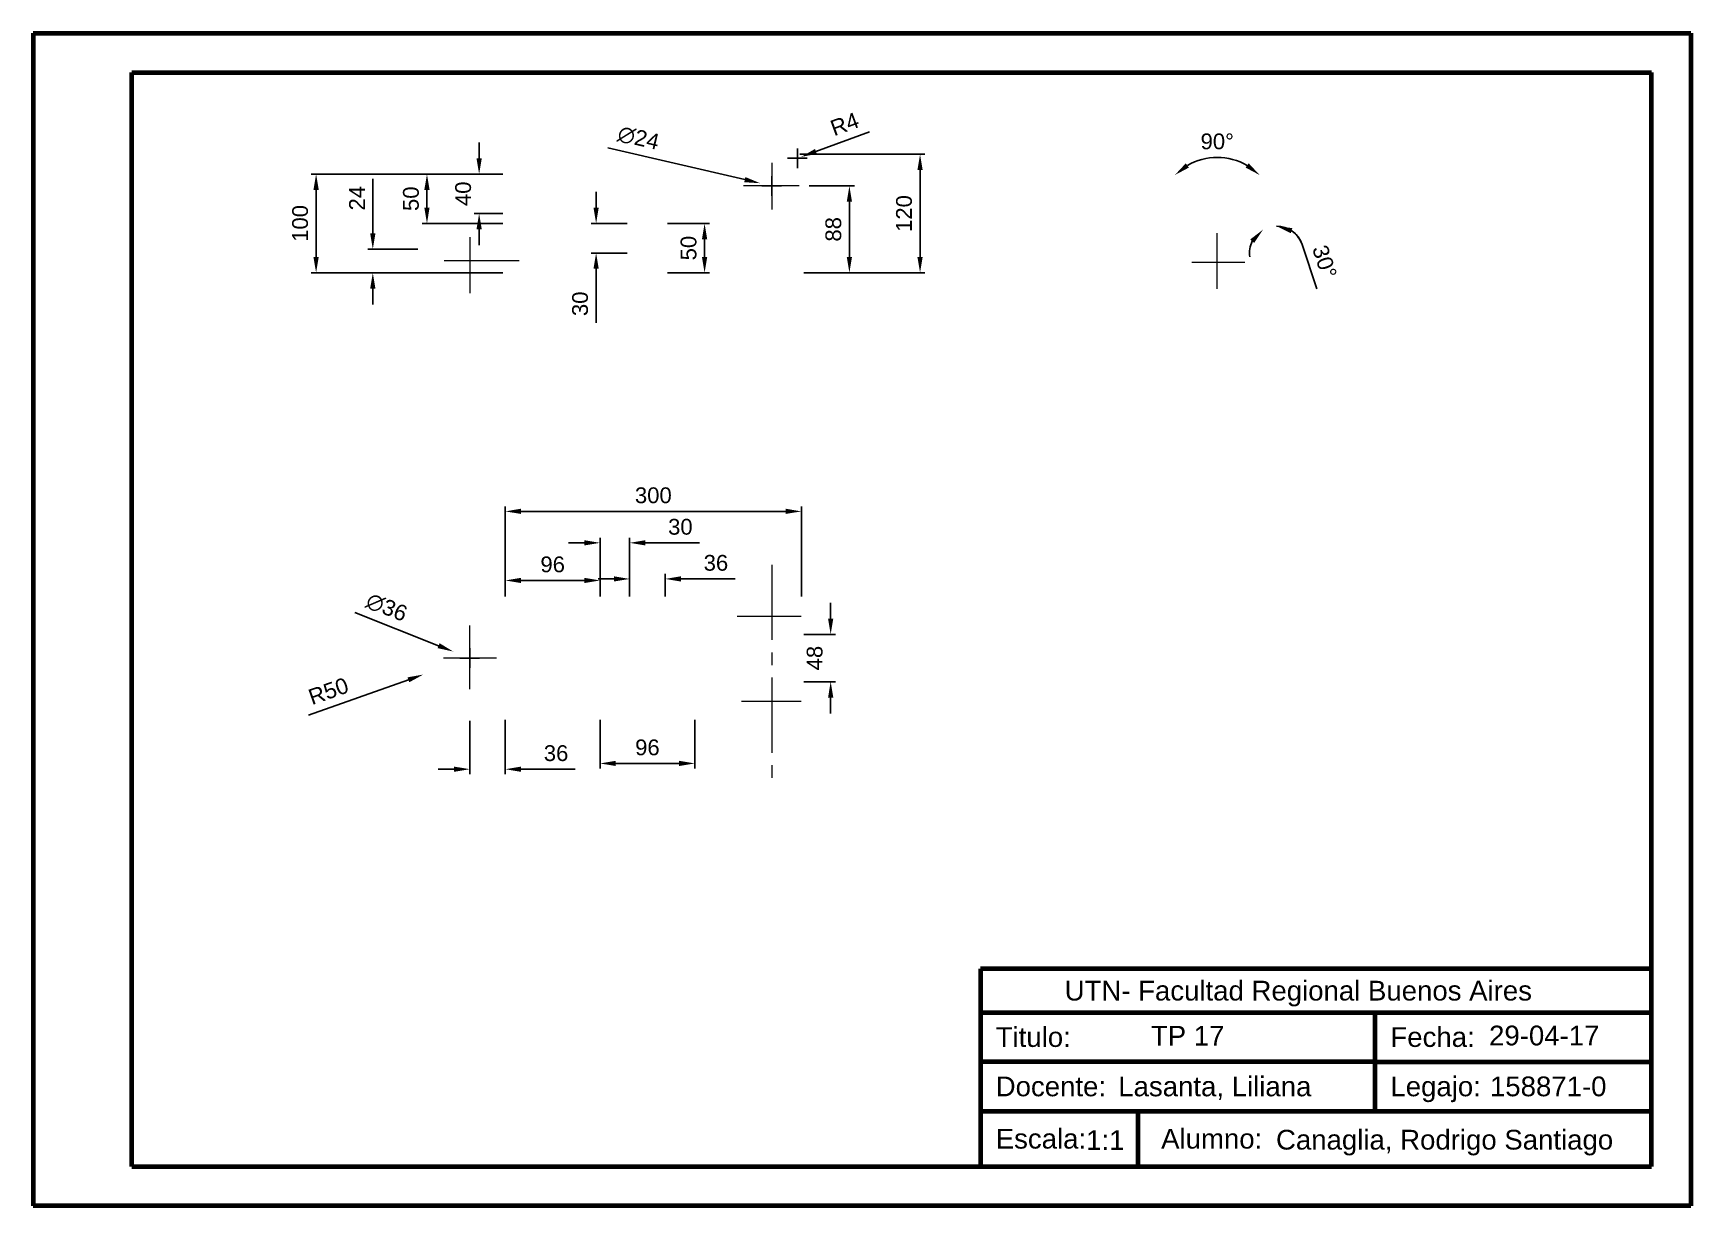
# Paper-space layout 'Presentación2' of a CAD drawing. Header units: millimetres. Extents: x -2 to 418, y -3 to 294.
import ezdxf
from ezdxf.enums import TextEntityAlignment as Align

# ---------------------------------------------------------------- set-up
doc = ezdxf.new("R2010")
doc.units = ezdxf.units.MM
doc.linetypes.add('CENTRO2', pattern=[28.575, 19.05, -3.175, 3.175, -3.175])
for name, color, linetype, lineweight in [('Cotas', 10, 'Continuous', 20), ('Ejes', 170, 'CENTRO2', 20), ('Rotulo', 130, 'Continuous', 80)]:
    doc.layers.add(name, color=color, linetype=linetype, lineweight=lineweight)
doc.styles.get("Standard").update_dxf_attribs({"font": 'arial.ttf'})
doc.dimstyles.new('Copia de ISO-25', dxfattribs={"dimscale": 0, "dimtxt": 4, "dimasz": 4, "dimexe": 1.25, "dimexo": 0.625, "dimgap": 2, "dimtad": 1, "dimtxsty": 'Standard', "dimcen": 2.5, "dimadec": 0, "dimazin": 0, "dimtfac": 1, "dimtofl": 0, "dimtmove": 0, "dimatfit": 3, "dimfxl": 1, "dimarcsym": 0})

# ---------------------------------------------------------------- blocks, each defined once
blk = doc.blocks.new('*D12')
at = {"layer": 'Cotas', "color": 0, "lineweight": -2, "transparency": 16777216}
for p, q in [((79.78, 147.38), (101.02, 138.94)), ((106.42, 135.8), (111.42, 135.8)), ((108.92, 133.3), (108.92, 138.3))]:
    blk.add_line(p, q, dxfattribs=at)
at = {"layer": 'Cotas', "color": 0, "transparency": 16777216}
blk.add_solid([(101.26, 139.56), (100.77, 138.32), (104.73, 137.46)], dxfattribs=at)
at = {"layer": 'Defpoints', "color": 0, "transparency": 16777216}
for p in [(104.73, 137.46), (113.1, 134.13)]:
    blk.add_point(p, dxfattribs=at)
at = {"layer": 'Cotas', "color": 0, "transparency": 16777216, "insert": (87.86, 148.64), "char_height": 4, "attachment_point": 5, "rotation": 338.3135}
blk.add_mtext('∅36', dxfattribs=at)
blk = doc.blocks.new('*D13')
at = {"layer": 'Cotas', "color": 0, "lineweight": -2, "transparency": 16777216}
for p, q in [((108.92, 119.95), (108.92, 106.41)), ((117.92, 120.17), (117.92, 106.41)), ((104.92, 107.66), (100.92, 107.66)), ((121.92, 107.66), (135.64, 107.66))]:
    blk.add_line(p, q, dxfattribs=at)
at = {"layer": 'Cotas', "color": 0, "transparency": 16777216}
for points in [[(104.92, 108.32), (104.92, 106.99), (108.92, 107.66)], [(121.92, 108.32), (121.92, 106.99), (117.92, 107.66)]]:
    blk.add_solid(points, dxfattribs=at)
at = {"layer": 'Defpoints', "color": 0, "transparency": 16777216}
for p in [(108.92, 120.57), (117.92, 120.8), (117.92, 107.66)]:
    blk.add_point(p, dxfattribs=at)
at = {"layer": 'Cotas', "color": 0, "transparency": 16777216, "insert": (130.78, 111.7), "char_height": 4, "attachment_point": 5}
blk.add_mtext('36', dxfattribs=at)
blk = doc.blocks.new('*D14')
at = {"layer": 'Cotas', "color": 0, "lineweight": -2, "transparency": 16777216}
for p, q in [((106.42, 135.8), (111.42, 135.8)), ((108.92, 133.3), (108.92, 138.3)), ((68.07, 121.35), (93.36, 130.3))]:
    blk.add_line(p, q, dxfattribs=at)
at = {"layer": 'Cotas', "color": 0, "transparency": 16777216}
blk.add_solid([(93.14, 130.92), (93.58, 129.67), (97.13, 131.63)], dxfattribs=at)
at = {"layer": 'Defpoints', "color": 0, "transparency": 16777216}
for p in [(108.92, 135.8), (97.13, 131.63)]:
    blk.add_point(p, dxfattribs=at)
at = {"layer": 'Cotas', "color": 0, "transparency": 16777216, "insert": (73.11, 127.42), "char_height": 4, "attachment_point": 5, "rotation": 19.4712}
blk.add_mtext('R50', dxfattribs=at)
blk = doc.blocks.new('*D15')
at = {"layer": 'Cotas', "color": 0, "lineweight": -2, "transparency": 16777216}
for p, q in [((84.35, 243.39), (84.35, 257.17)), ((95.79, 239.39), (83.1, 239.39)), ((95.79, 233.39), (83.1, 233.39)), ((84.35, 229.39), (84.35, 225.39))]:
    blk.add_line(p, q, dxfattribs=at)
at = {"layer": 'Cotas', "color": 0, "transparency": 16777216}
for points in [[(83.68, 243.39), (85.01, 243.39), (84.35, 239.39)], [(83.68, 229.39), (85.01, 229.39), (84.35, 233.39)]]:
    blk.add_solid(points, dxfattribs=at)
at = {"layer": 'Defpoints', "color": 0, "transparency": 16777216}
for p in [(84.35, 239.39), (96.42, 239.39), (96.42, 233.39)]:
    blk.add_point(p, dxfattribs=at)
at = {"layer": 'Cotas', "color": 0, "transparency": 16777216, "insert": (80.34, 252.28), "char_height": 4, "attachment_point": 5, "rotation": 90}
blk.add_mtext('24', dxfattribs=at)
blk = doc.blocks.new('*D16')
at = {"layer": 'Cotas', "color": 0, "lineweight": -2, "transparency": 16777216}
for p, q in [((117.92, 151.42), (117.92, 156.71)), ((121.92, 155.46), (137.92, 155.46)), ((141.92, 151.42), (141.92, 156.71))]:
    blk.add_line(p, q, dxfattribs=at)
at = {"layer": 'Cotas', "color": 0, "transparency": 16777216}
for points in [[(121.92, 156.13), (121.92, 154.8), (117.92, 155.46)], [(137.92, 156.13), (137.92, 154.8), (141.92, 155.46)]]:
    blk.add_solid(points, dxfattribs=at)
at = {"layer": 'Defpoints', "color": 0, "transparency": 16777216}
for p in [(141.92, 155.46), (117.92, 150.8), (141.92, 150.8)]:
    blk.add_point(p, dxfattribs=at)
at = {"layer": 'Cotas', "color": 0, "transparency": 16777216, "insert": (129.92, 159.51), "char_height": 4, "attachment_point": 5}
blk.add_mtext('96', dxfattribs=at)
blk = doc.blocks.new('*D17')
at = {"layer": 'Cotas', "color": 0, "lineweight": -2, "transparency": 16777216}
for p, q in [((145.42, 155.85), (141.42, 155.85)), ((149.42, 151.42), (149.42, 157.1)), ((158.42, 151.42), (158.42, 157.1)), ((162.42, 155.85), (176.14, 155.85))]:
    blk.add_line(p, q, dxfattribs=at)
at = {"layer": 'Cotas', "color": 0, "transparency": 16777216}
for points in [[(145.42, 156.52), (145.42, 155.19), (149.42, 155.85)], [(162.42, 156.52), (162.42, 155.19), (158.42, 155.85)]]:
    blk.add_solid(points, dxfattribs=at)
at = {"layer": 'Defpoints', "color": 0, "transparency": 16777216}
for p in [(158.42, 155.85), (149.42, 150.8), (158.42, 150.8)]:
    blk.add_point(p, dxfattribs=at)
at = {"layer": 'Cotas', "color": 0, "transparency": 16777216, "insert": (171.28, 159.9), "char_height": 4, "attachment_point": 5}
blk.add_mtext('36', dxfattribs=at)
blk = doc.blocks.new('*D18')
at = {"layer": 'Cotas', "color": 0, "lineweight": -2, "transparency": 16777216}
for p, q in [((117.92, 151.42), (117.92, 174.21)), ((121.92, 172.96), (188.92, 172.96)), ((192.92, 151.42), (192.92, 174.21))]:
    blk.add_line(p, q, dxfattribs=at)
at = {"layer": 'Cotas', "color": 0, "transparency": 16777216}
for points in [[(121.92, 173.63), (121.92, 172.3), (117.92, 172.96)], [(188.92, 173.63), (188.92, 172.3), (192.92, 172.96)]]:
    blk.add_solid(points, dxfattribs=at)
at = {"layer": 'Defpoints', "color": 0, "transparency": 16777216}
for p in [(192.92, 172.96), (117.92, 150.8), (192.92, 150.8)]:
    blk.add_point(p, dxfattribs=at)
at = {"layer": 'Cotas', "color": 0, "transparency": 16777216, "insert": (155.42, 177.01), "char_height": 4, "attachment_point": 5}
blk.add_mtext('300', dxfattribs=at)
blk = doc.blocks.new('*D19')
at = {"layer": 'Cotas', "color": 0, "lineweight": -2, "transparency": 16777216}
for p, q in [((137.92, 164.99), (133.92, 164.99)), ((141.92, 151.42), (141.92, 166.24)), ((149.42, 151.42), (149.42, 166.24)), ((153.42, 164.99), (167.13, 164.99))]:
    blk.add_line(p, q, dxfattribs=at)
at = {"layer": 'Cotas', "color": 0, "transparency": 16777216}
for points in [[(137.92, 165.65), (137.92, 164.32), (141.92, 164.99)], [(153.42, 165.65), (153.42, 164.32), (149.42, 164.99)]]:
    blk.add_solid(points, dxfattribs=at)
at = {"layer": 'Defpoints', "color": 0, "transparency": 16777216}
for p in [(149.42, 164.99), (141.92, 150.8), (149.42, 150.8)]:
    blk.add_point(p, dxfattribs=at)
at = {"layer": 'Cotas', "color": 0, "transparency": 16777216, "insert": (162.27, 169.03), "char_height": 4, "attachment_point": 5}
blk.add_mtext('30', dxfattribs=at)
blk = doc.blocks.new('*D20')
at = {"layer": 'Cotas', "color": 0, "lineweight": -2, "transparency": 16777216}
for p, q in [((141.92, 120.17), (141.92, 107.87)), ((165.92, 120.17), (165.92, 107.87)), ((145.92, 109.12), (161.92, 109.12))]:
    blk.add_line(p, q, dxfattribs=at)
at = {"layer": 'Cotas', "color": 0, "transparency": 16777216}
for points in [[(145.92, 109.79), (145.92, 108.46), (141.92, 109.12)], [(161.92, 109.79), (161.92, 108.46), (165.92, 109.12)]]:
    blk.add_solid(points, dxfattribs=at)
at = {"layer": 'Defpoints', "color": 0, "transparency": 16777216}
for p in [(141.92, 120.8), (165.92, 120.8), (165.92, 109.12)]:
    blk.add_point(p, dxfattribs=at)
at = {"layer": 'Cotas', "color": 0, "transparency": 16777216, "insert": (153.92, 113.16), "char_height": 4, "attachment_point": 5}
blk.add_mtext('96', dxfattribs=at)
blk = doc.blocks.new('*D21')
at = {"layer": 'Cotas', "color": 0, "lineweight": -2, "transparency": 16777216}
for p, q in [((143.87, 265.06), (178.6, 256.98)), ((185.42, 252.89), (185.42, 257.89)), ((182.92, 255.39), (187.92, 255.39))]:
    blk.add_line(p, q, dxfattribs=at)
at = {"layer": 'Cotas', "color": 0, "transparency": 16777216}
blk.add_solid([(178.75, 257.63), (178.45, 256.33), (182.49, 256.07)], dxfattribs=at)
at = {"layer": 'Defpoints', "color": 0, "transparency": 16777216}
for p in [(182.49, 256.07), (188.34, 254.71)]:
    blk.add_point(p, dxfattribs=at)
at = {"layer": 'Cotas', "color": 0, "transparency": 16777216, "insert": (151.66, 267.51), "char_height": 4, "attachment_point": 5, "rotation": 346.9039}
blk.add_mtext('∅24', dxfattribs=at)
blk = doc.blocks.new('*D22')
at = {"layer": 'Cotas', "color": 0, "lineweight": -2, "transparency": 16777216}
for p, q in [((210.16, 269.1), (196.61, 264.12)), ((191.92, 259.89), (191.92, 264.89)), ((189.42, 262.39), (194.42, 262.39))]:
    blk.add_line(p, q, dxfattribs=at)
at = {"layer": 'Cotas', "color": 0, "transparency": 16777216}
blk.add_solid([(196.38, 264.74), (196.84, 263.49), (192.85, 262.74)], dxfattribs=at)
at = {"layer": 'Defpoints', "color": 0, "transparency": 16777216}
for p in [(191.92, 262.39), (192.85, 262.74)]:
    blk.add_point(p, dxfattribs=at)
at = {"layer": 'Cotas', "color": 0, "transparency": 16777216, "insert": (203.88, 271.05), "char_height": 4, "attachment_point": 5, "rotation": 20.1886}
blk.add_mtext('R4', dxfattribs=at)
blk = doc.blocks.new('*D23')
at = {"layer": 'Cotas', "color": 0, "lineweight": -2, "transparency": 16777216}
for p, q in [((194.94, 255.39), (206.35, 255.39)), ((205.1, 251.39), (205.1, 237.39)), ((194.94, 233.39), (206.35, 233.39))]:
    blk.add_line(p, q, dxfattribs=at)
at = {"layer": 'Cotas', "color": 0, "transparency": 16777216}
for points in [[(204.43, 251.39), (205.76, 251.39), (205.1, 255.39)], [(204.43, 237.39), (205.76, 237.39), (205.1, 233.39)]]:
    blk.add_solid(points, dxfattribs=at)
at = {"layer": 'Defpoints', "color": 0, "transparency": 16777216}
for p in [(194.32, 255.39), (194.32, 233.39), (205.1, 233.39)]:
    blk.add_point(p, dxfattribs=at)
at = {"layer": 'Cotas', "color": 0, "transparency": 16777216, "insert": (201.05, 244.39), "char_height": 4, "attachment_point": 5, "rotation": 90}
blk.add_mtext('88', dxfattribs=at)
blk = doc.blocks.new('*D24')
at = {"layer": 'Cotas', "color": 0, "lineweight": -2, "transparency": 16777216}
for p, q in [((140.93, 249.89), (140.93, 253.89)), ((148.79, 245.89), (139.68, 245.89)), ((148.79, 238.39), (139.68, 238.39)), ((140.93, 234.39), (140.93, 220.68))]:
    blk.add_line(p, q, dxfattribs=at)
at = {"layer": 'Cotas', "color": 0, "transparency": 16777216}
for points in [[(140.26, 249.89), (141.59, 249.89), (140.93, 245.89)], [(140.26, 234.39), (141.59, 234.39), (140.93, 238.39)]]:
    blk.add_solid(points, dxfattribs=at)
at = {"layer": 'Defpoints', "color": 0, "transparency": 16777216}
for p in [(149.42, 245.89), (140.93, 238.39), (149.42, 238.39)]:
    blk.add_point(p, dxfattribs=at)
at = {"layer": 'Cotas', "color": 0, "transparency": 16777216, "insert": (136.88, 225.53), "char_height": 4, "attachment_point": 5, "rotation": 90}
blk.add_mtext('30', dxfattribs=at)
blk = doc.blocks.new('*D25')
at = {"layer": 'Cotas', "color": 0, "lineweight": -2, "transparency": 16777216}
for p, q in [((111.29, 262.39), (111.29, 266.39)), ((117.29, 258.39), (110.04, 258.39)), ((117.29, 248.39), (110.04, 248.39)), ((111.29, 244.39), (111.29, 240.39))]:
    blk.add_line(p, q, dxfattribs=at)
at = {"layer": 'Cotas', "color": 0, "transparency": 16777216}
for points in [[(110.62, 262.39), (111.96, 262.39), (111.29, 258.39)], [(110.62, 244.39), (111.96, 244.39), (111.29, 248.39)]]:
    blk.add_solid(points, dxfattribs=at)
at = {"layer": 'Defpoints', "color": 0, "transparency": 16777216}
for p in [(117.92, 258.39), (111.29, 248.39), (117.92, 248.39)]:
    blk.add_point(p, dxfattribs=at)
at = {"layer": 'Cotas', "color": 0, "transparency": 16777216, "insert": (107.25, 253.39), "char_height": 4, "attachment_point": 5, "rotation": 90}
blk.add_mtext('40', dxfattribs=at)
blk = doc.blocks.new('*D26')
at = {"layer": 'Cotas', "color": 0, "lineweight": -2, "transparency": 16777216}
for p, q in [((117.29, 258.39), (96.82, 258.39)), ((98.07, 249.89), (98.07, 254.39)), ((117.29, 245.89), (96.82, 245.89))]:
    blk.add_line(p, q, dxfattribs=at)
at = {"layer": 'Cotas', "color": 0, "transparency": 16777216}
for points in [[(97.4, 254.39), (98.73, 254.39), (98.07, 258.39)], [(97.4, 249.89), (98.73, 249.89), (98.07, 245.89)]]:
    blk.add_solid(points, dxfattribs=at)
at = {"layer": 'Defpoints', "color": 0, "transparency": 16777216}
for p in [(98.07, 258.39), (117.92, 258.39), (117.92, 245.89)]:
    blk.add_point(p, dxfattribs=at)
at = {"layer": 'Cotas', "color": 0, "transparency": 16777216, "insert": (94.02, 252.14), "char_height": 4, "attachment_point": 5, "rotation": 90}
blk.add_mtext('50', dxfattribs=at)
blk = doc.blocks.new('*D27')
at = {"layer": 'Cotas', "color": 0, "lineweight": -2, "transparency": 16777216}
for p, q in [((159.04, 245.89), (169.66, 245.89)), ((168.41, 241.89), (168.41, 237.39)), ((159.04, 233.39), (169.66, 233.39))]:
    blk.add_line(p, q, dxfattribs=at)
at = {"layer": 'Cotas', "color": 0, "transparency": 16777216}
for points in [[(167.74, 241.89), (169.07, 241.89), (168.41, 245.89)], [(167.74, 237.39), (169.07, 237.39), (168.41, 233.39)]]:
    blk.add_solid(points, dxfattribs=at)
at = {"layer": 'Defpoints', "color": 0, "transparency": 16777216}
for p in [(158.42, 245.89), (158.42, 233.39), (168.41, 233.39)]:
    blk.add_point(p, dxfattribs=at)
at = {"layer": 'Cotas', "color": 0, "transparency": 16777216, "insert": (164.36, 239.64), "char_height": 4, "attachment_point": 5, "rotation": 90}
blk.add_mtext('50', dxfattribs=at)
blk = doc.blocks.new('*D28')
at = {"layer": 'Cotas', "color": 0, "lineweight": -2, "transparency": 16777216}
for p, q in [((117.29, 258.39), (68.73, 258.39)), ((69.98, 254.39), (69.98, 237.39)), ((117.29, 233.39), (68.73, 233.39))]:
    blk.add_line(p, q, dxfattribs=at)
at = {"layer": 'Cotas', "color": 0, "transparency": 16777216}
for points in [[(69.31, 254.39), (70.65, 254.39), (69.98, 258.39)], [(69.31, 237.39), (70.65, 237.39), (69.98, 233.39)]]:
    blk.add_solid(points, dxfattribs=at)
at = {"layer": 'Defpoints', "color": 0, "transparency": 16777216}
for p in [(117.92, 258.39), (69.98, 233.39), (117.92, 233.39)]:
    blk.add_point(p, dxfattribs=at)
at = {"layer": 'Cotas', "color": 0, "transparency": 16777216, "insert": (65.94, 245.89), "char_height": 4, "attachment_point": 5, "rotation": 90}
blk.add_mtext('100', dxfattribs=at)
blk = doc.blocks.new('*D29')
at = {"layer": 'Cotas', "color": 0, "lineweight": -2, "transparency": 16777216}
for p, q in [((192.54, 263.39), (224.25, 263.39)), ((223, 259.39), (223, 237.39)), ((193.54, 233.39), (224.25, 233.39))]:
    blk.add_line(p, q, dxfattribs=at)
at = {"layer": 'Cotas', "color": 0, "transparency": 16777216}
for points in [[(222.33, 259.39), (223.66, 259.39), (223, 263.39)], [(222.33, 237.39), (223.66, 237.39), (223, 233.39)]]:
    blk.add_solid(points, dxfattribs=at)
at = {"layer": 'Defpoints', "color": 0, "transparency": 16777216}
for p in [(191.92, 263.39), (192.92, 233.39), (223, 233.39)]:
    blk.add_point(p, dxfattribs=at)
at = {"layer": 'Cotas', "color": 0, "transparency": 16777216, "insert": (218.95, 248.39), "char_height": 4, "attachment_point": 5, "rotation": 90}
blk.add_mtext('120', dxfattribs=at)
blk = doc.blocks.new('*D30')
at = {"layer": 'Cotas', "color": 0, "lineweight": -2, "transparency": 16777216}
blk.add_arc((298.3, 247.39), 15.2, 60.1175, 119.8825, dxfattribs=at)
at = {"layer": 'Cotas', "color": 0, "transparency": 16777216}
for points in [[(291.13, 260.04), (290.32, 261.1), (287.55, 258.14)], [(306.28, 261.1), (305.47, 260.04), (309.05, 258.14)]]:
    blk.add_solid(points, dxfattribs=at)
at = {"layer": 'Defpoints', "color": 0, "transparency": 16777216}
for p in [(302.24, 262.08), (287.3, 258.39), (309.3, 258.39), (297.3, 248.39), (299.3, 248.39)]:
    blk.add_point(p, dxfattribs=at)
at = {"layer": 'Cotas', "color": 0, "transparency": 16777216, "insert": (298.3, 266.64), "char_height": 4, "attachment_point": 5}
blk.add_mtext('90°', dxfattribs=at)
blk = doc.blocks.new('*D31')
at = {"layer": 'Cotas', "color": 0, "lineweight": -2, "transparency": 16777216}
for p, q in [((200.35, 145.8), (200.35, 149.8)), ((193.54, 141.8), (201.6, 141.8)), ((193.54, 129.8), (201.6, 129.8)), ((200.35, 125.8), (200.35, 121.8))]:
    blk.add_line(p, q, dxfattribs=at)
at = {"layer": 'Cotas', "color": 0, "transparency": 16777216}
for points in [[(199.69, 145.8), (201.02, 145.8), (200.35, 141.8)], [(199.69, 125.8), (201.02, 125.8), (200.35, 129.8)]]:
    blk.add_solid(points, dxfattribs=at)
at = {"layer": 'Defpoints', "color": 0, "transparency": 16777216}
for p in [(192.92, 141.8), (192.92, 129.8), (200.35, 129.8)]:
    blk.add_point(p, dxfattribs=at)
at = {"layer": 'Cotas', "color": 0, "transparency": 16777216, "insert": (196.31, 135.8), "char_height": 4, "attachment_point": 5, "rotation": 90}
blk.add_mtext('48', dxfattribs=at)
blk = doc.blocks.new('*D33')
at = {"layer": 'Cotas', "color": 0, "lineweight": -2, "transparency": 16777216}
blk.add_line((319.79, 240.54), (323.52, 229.3), dxfattribs=at)
for start, end in [(18.3441, 90), (21.9269, 55.9635), (154.0358, 188.0723)]:
    blk.add_arc((313.3, 238.39), 6.83, start, end, dxfattribs=at)
at = {"layer": 'Cotas', "color": 0, "transparency": 16777216}
for points in [[(306.67, 241.84), (307.65, 240.93), (309.89, 244.31)], [(316.93, 243.42), (317.32, 244.69), (313.3, 245.22)]]:
    blk.add_solid(points, dxfattribs=at)
at = {"layer": 'Defpoints', "color": 0, "transparency": 16777216}
for p in [(308.97, 245.89), (310.97, 244.81), (313.3, 245.89), (313.3, 238.39), (313.3, 233.39)]:
    blk.add_point(p, dxfattribs=at)
at = {"layer": 'Cotas', "color": 0, "transparency": 16777216, "insert": (325.49, 236.19), "char_height": 4, "attachment_point": 5, "rotation": 288.3441}
blk.add_mtext('30°', dxfattribs=at)
blk = doc.blocks.new('Rotulo')
at = {"layer": 'Rotulo'}
for p, q in [((0, 50), (-170, 50)), ((-170, 50), (-170, 0)), ((0, 0), (0, 50)), ((-170, 39), (0, 39)), ((-70, 14), (-70, 39)), ((-70, 26.5), (-170, 26.5)), ((-70, 26.5), (0, 26.5)), ((-170, 14), (0, 14)), ((-130.03, 0), (-130.03, 14)), ((-170, 0), (0, 0))]:
    blk.add_line(p, q, dxfattribs=at)
at = {"layer": 'Rotulo', "char_height": 5, "attachment_point": 1}
for s, width, insert in [('           UTN- Facultad Regional Buenos Aires', 170, (-170, 47)), ('  Titulo:', 100, (-170, 35.25)), ('  Fecha:', 70, (-70, 35.25)), ('  Docente:', 100, (-170, 22.75)), ('                  Lasanta, Liliana', 100, (-170, 22.75)), ('  Legajo:', 70, (-70, 22.75)), ('               158871-0', 70, (-70, 22.75)), ('  Escala:', 39.9679, (-170, 9.5)), ('   Alumno:', 130.0321, (-130.03, 9.5)), ('                  Canaglia, Rodrigo Santiago', 130.0321, (-130.03, 9.25))]:
    blk.add_mtext_dynamic_manual_height_columns(s, width=width, gutter_width=25, heights=[0], dxfattribs=dict(at, insert=insert))
at = {"layer": 'Rotulo'}
for tag, p in [('TITULO', (-120, 32.61)), ('FECHA', (-28.48, 32.85))]:
    blk.add_attdef(tag, text='', height=5, dxfattribs=at).set_placement(p, align=Align.MIDDLE)
blk.add_attdef('E', text='', height=5, dxfattribs=at).set_placement((-136.9, 4.8), align=Align.CENTER)
blk = doc.blocks.new('Rotulo A3')
at = {"layer": 'Rotulo'}
for p, q in [((-420, 297), (-420, 0)), ((-420, 297), (0, 297)), ((0, 297), (0, 0)), ((-395, 10), (-395, 287)), ((-395, 287), (-10, 287)), ((-10, 10), (-10, 287)), ((-395, 10), (-10, 10)), ((0, 0), (-420, 0))]:
    blk.add_line(p, q, dxfattribs=at)
blk.add_blockref('Rotulo', (-10, 10))
blk.add_attdef('TITULO', text='', height=5, dxfattribs=at).set_placement((-127.49, 40.58), align=Align.CENTER)
for tag, p in [('FECHA', (-37.14, 43.14)), ('E', (-148.35, 16.66))]:
    blk.add_attdef(tag, text='', height=5, dxfattribs=at).set_placement(p, align=Align.MIDDLE)

psp = doc.layouts.new('Presentación2')

# ---------------------------------------------------------------- linework, layer by layer
at = {"layer": 'Ejes'}
for p, q in [((185.4159, 261.1966), (185.4159, 249.3749)), ((192.4044, 255.3913), (178.229, 255.3913)), ((108.9159, 242.3913), (108.9159, 228.2056)), ((298.3037, 229.3018), (298.3037, 243.3926)), ((121.4637, 236.3913), (99.7276, 236.3913)), ((305.2664, 236.0071), (291.8394, 236.0071)), ((185.4159, 159.4498), (185.4159, 104.5152)), ((108.9159, 127.9629), (108.9159, 144.0701)), ((192.9159, 146.2954), (176.6588, 146.2954)), ((115.644, 135.7954), (102.2779, 135.7954)), ((192.9159, 124.7954), (177.7998, 124.7954))]:
    psp.add_line(p, q, dxfattribs=at)

# ---------------------------------------------------------------- block references
psp.add_blockref('Rotulo A3', (418.2907, -2.926), dxfattribs=at).add_auto_attribs({'E': '1:1', 'TITULO': 'TP 17', 'FECHA': '29-04-17'})

# ---------------------------------------------------------------- dimensions: what is measured, and where the dimension line sits
at = {"layer": 'Cotas'}
for center, mpoint, picture, middle in [((191.9159, 262.3913), (192.8545, 262.7364), '*D22', (205.2594, 267.2977)), ((108.9159, 135.7954), (97.1308, 131.6287), '*D14', (74.4554, 123.6117))]:
    dim = psp.add_radius_dim(center=center, mpoint=mpoint, dimstyle='Copia de ISO-25', override={"dimscale": 1, "dimlfac": -4}, dxfattribs=at)
    dim.commit()
    dim.dimension.update_dxf_attribs({"geometry": picture, "text_midpoint": middle, "dimtype": 164})
for p1, p2, picture, middle in [((188.3379, 254.7115), (182.494, 256.071), '*D21', (150.7192, 263.463)), ((113.0974, 134.1325), (104.7344, 137.4582), '*D12', (86.3239, 144.7797))]:
    dim = psp.add_diameter_dim_2p(p1=p1, p2=p2, dimstyle='Copia de ISO-25', override={"dimscale": 1, "dimlfac": -4}, dxfattribs=at)
    dim.commit()
    dim.dimension.update_dxf_attribs({"geometry": picture, "text_midpoint": middle, "dimtype": 163})
for base, line1, line2, picture, middle in [((302.2388, 262.0774), ((299.3037, 248.3913), (309.3037, 258.3913)), ((297.3037, 248.3913), (287.3037, 258.3913)), '*D30', (298.3037, 266.6377)), ((310.9665, 244.8127), ((313.3037, 245.8913), (313.3037, 233.3913)), ((313.3037, 238.3913), (308.9737, 245.8913)), '*D33', (325.4919, 236.1933))]:
    dim = psp.add_angular_dim_2l(base=base, line1=line1, line2=line2, dimstyle='Copia de ISO-25', override={"dimscale": 1}, dxfattribs=at)
    dim.commit()
    dim.dimension.update_dxf_attribs({"geometry": picture, "text_midpoint": middle})
for base, p1, p2, angle, picture, middle in [((111.2909, 248.3913), (117.9159, 258.3913), (117.9159, 248.3913), 270, '*D25', (107.2487, 253.3913)), ((222.9956, 233.3913), (191.9159, 263.3913), (192.9159, 233.3913), 90, '*D29', (218.9533, 248.3913)), ((69.9797, 233.3913), (117.9159, 258.3913), (117.9159, 233.3913), 270, '*D28', (65.9374, 245.8913)), ((84.3451, 239.3913), (96.4159, 233.3913), (96.4159, 239.3913), 270, '*D15', (80.3369, 252.2821)), ((98.0653, 258.3913), (117.9159, 245.8913), (117.9159, 258.3913), 270, '*D26', (94.023, 252.1413)), ((140.9262, 238.3913), (149.4159, 245.8913), (149.4159, 238.3913), 270, '*D24', (136.8825, 225.5345)), ((205.095, 233.3913), (194.3186, 255.3913), (194.3186, 233.3913), 90, '*D23', (201.0527, 244.3913)), ((168.4053, 233.3913), (158.4159, 245.8913), (158.4159, 233.3913), 90, '*D27', (164.363, 239.6413)), ((192.9159, 172.962), (117.9159, 150.7954), (192.9159, 150.7954), 180, '*D18', (155.4159, 177.0057)), ((149.4159, 164.988), (141.9159, 150.7954), (149.4159, 150.7954), 180, '*D19', (162.2727, 169.0316)), ((141.9159, 155.4649), (117.9159, 150.7954), (141.9159, 150.7954), 180, '*D16', (129.9159, 159.5072)), ((158.4159, 155.8549), (149.4159, 150.7954), (158.4159, 150.7954), 180, '*D17', (171.2781, 159.8986)), ((200.3532, 129.7954), (192.9159, 141.7954), (192.9159, 129.7954), 90, '*D31', (196.3109, 135.7954))]:
    dim = psp.add_linear_dim(base=base, p1=p1, p2=p2, angle=angle, dimstyle='Copia de ISO-25', override={"dimscale": 1, "dimlfac": -4}, dxfattribs=at)
    dim.commit()
    dim.dimension.update_dxf_attribs({"geometry": picture, "text_midpoint": middle})
for base, p1, p2, picture, middle in [((117.9159, 107.6559), (108.9159, 120.5717), (117.9159, 120.7954), '*D13', (130.7781, 111.6995)), ((165.9159, 109.1222), (141.9159, 120.7954), (165.9159, 120.7954), '*D20', (153.9159, 113.1644))]:
    dim = psp.add_linear_dim(base=base, p1=p1, p2=p2, dimstyle='Copia de ISO-25', override={"dimscale": 1, "dimlfac": -4}, dxfattribs=at)
    dim.commit()
    dim.dimension.update_dxf_attribs({"geometry": picture, "text_midpoint": middle})

doc.saveas('drawing.dxf')
